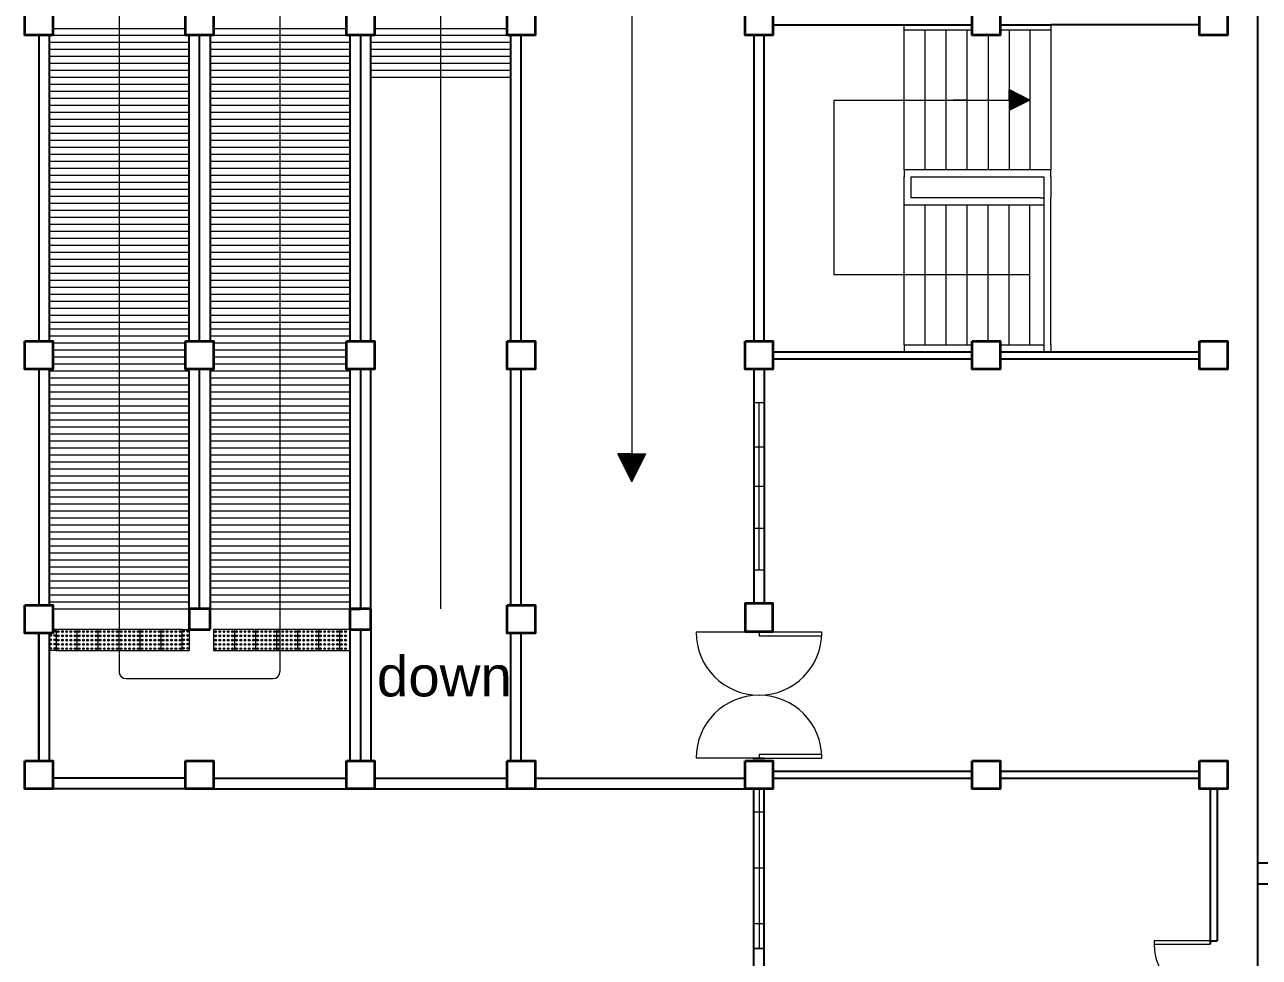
# Model space of a CAD drawing. Header units: inches. Extents: x 57 to 217, y -85 to 29.
# Drawn here: x 158.67 to 176.32, y -9.56 to 3.78 of the extents above; entities that cross this region are included whole.
import ezdxf

# ---------------------------------------------------------------- set-up
doc = ezdxf.new("R2010")
doc.units = ezdxf.units.IN
doc.header["$MEASUREMENT"] = 0
doc.layers.add('exhaust', color=7, linetype='Continuous')
doc.styles.add('SWISSLT175', font='swissl.ttf', dxfattribs={"height": 0.175})

msp = doc.modelspace()

# ---------------------------------------------------------------- linework, layer by layer
at = {"color": 8, "lineweight": 9}
for p, q in [((160.02, 8.328), (160.02, -4.872)), ((164.62, -4.572), (164.62, 8.328)), ((162.32, 5.513), (162.32, -5.472)), ((167.35, 4.96), (167.35, -2.358)), ((159.07, 3.728), (160.97, 3.728)), ((161.37, 3.728), (163.27, 3.728)), ((163.67, 3.728), (165.57, 3.728)), ((171.245, 3.703), (171.245, 3.778)), ((173.345, 3.778), (173.345, 3.703)), ((159.02, 3.628), (161.02, 3.628)), ((161.32, 3.628), (163.32, 3.628)), ((163.62, 3.628), (165.62, 3.628)), ((171.245, 1.703), (171.245, 3.703)), ((172.22, 3.703), (171.245, 3.703)), ((171.545, 1.703), (171.545, 3.703)), ((171.845, 1.703), (171.845, 3.703)), ((172.145, 1.703), (172.145, 3.703)), ((172.445, 3.628), (172.445, 1.703)), ((173.345, 3.703), (172.62, 3.703)), ((172.745, 3.703), (172.745, 1.703)), ((173.045, 3.703), (173.045, 1.703)), ((173.345, 3.703), (173.345, 1.703)), ((159.02, 3.528), (161.02, 3.528)), ((159.02, 3.428), (161.02, 3.428)), ((161.32, 3.528), (163.32, 3.528)), ((161.32, 3.428), (163.32, 3.428)), ((163.62, 3.528), (165.62, 3.528)), ((163.62, 3.428), (165.62, 3.428)), ((159.02, 3.328), (161.02, 3.328)), ((159.02, 3.228), (161.02, 3.228)), ((161.32, 3.328), (163.32, 3.328)), ((161.32, 3.228), (163.32, 3.228)), ((163.62, 3.328), (165.62, 3.328)), ((163.62, 3.228), (165.62, 3.228)), ((159.02, 3.128), (161.02, 3.128)), ((159.02, 3.028), (161.02, 3.028)), ((161.32, 3.128), (163.32, 3.128)), ((161.32, 3.028), (163.32, 3.028)), ((163.62, 3.128), (165.62, 3.128)), ((163.62, 3.028), (165.62, 3.028)), ((159.02, 2.928), (161.02, 2.928)), ((159.02, 2.828), (161.02, 2.828)), ((161.32, 2.928), (163.32, 2.928)), ((161.32, 2.828), (163.32, 2.828)), ((172.745, 2.703), (172.745, 2.853)), ((173.045, 2.703), (172.745, 2.853)), ((172.755, 2.703), (172.755, 2.848)), ((172.765, 2.703), (172.765, 2.843)), ((172.775, 2.703), (172.775, 2.838)), ((172.785, 2.703), (172.785, 2.833)), ((172.795, 2.703), (172.795, 2.828)), ((159.02, 2.728), (161.02, 2.728)), ((161.32, 2.728), (163.32, 2.728)), ((170.245, 0.203), (170.245, 2.703)), ((170.245, 2.703), (172.745, 2.703)), ((172.145, 2.703), (171.945, 2.703)), ((172.145, 2.703), (172.345, 2.703)), ((172.745, 2.703), (173.045, 2.703)), ((172.745, 2.703), (172.745, 2.553)), ((173.045, 2.703), (172.745, 2.553)), ((172.755, 2.703), (172.755, 2.558)), ((172.765, 2.703), (172.765, 2.563)), ((172.775, 2.703), (172.775, 2.568)), ((172.785, 2.703), (172.785, 2.573)), ((172.795, 2.703), (172.795, 2.578)), ((172.805, 2.703), (172.805, 2.823)), ((172.805, 2.703), (172.805, 2.583)), ((172.815, 2.703), (172.815, 2.818)), ((172.815, 2.703), (172.815, 2.588)), ((172.825, 2.703), (172.825, 2.813)), ((172.825, 2.703), (172.825, 2.593)), ((172.835, 2.703), (172.835, 2.808)), ((172.835, 2.703), (172.835, 2.598)), ((172.845, 2.703), (172.845, 2.803)), ((172.845, 2.703), (172.845, 2.603)), ((172.855, 2.703), (172.855, 2.798)), ((172.855, 2.703), (172.855, 2.608)), ((172.865, 2.703), (172.865, 2.793)), ((172.865, 2.703), (172.865, 2.613)), ((172.875, 2.703), (172.875, 2.788)), ((172.875, 2.703), (172.875, 2.618)), ((172.885, 2.703), (172.885, 2.783)), ((172.885, 2.703), (172.885, 2.623)), ((172.895, 2.703), (172.895, 2.778)), ((172.895, 2.703), (172.895, 2.628)), ((172.905, 2.703), (172.905, 2.773)), ((172.905, 2.703), (172.905, 2.633)), ((172.915, 2.703), (172.915, 2.768)), ((172.915, 2.703), (172.915, 2.638)), ((172.925, 2.703), (172.925, 2.763)), ((172.925, 2.703), (172.925, 2.643)), ((172.935, 2.703), (172.935, 2.758)), ((172.935, 2.703), (172.935, 2.648)), ((172.945, 2.703), (172.945, 2.753)), ((172.945, 2.703), (172.945, 2.653)), ((172.955, 2.703), (172.955, 2.748)), ((172.955, 2.703), (172.955, 2.658)), ((172.965, 2.703), (172.965, 2.743)), ((172.965, 2.703), (172.965, 2.663)), ((172.975, 2.703), (172.975, 2.738)), ((172.975, 2.703), (172.975, 2.668)), ((172.985, 2.703), (172.985, 2.733)), ((172.985, 2.703), (172.985, 2.673)), ((172.995, 2.703), (172.995, 2.728)), ((172.995, 2.703), (172.995, 2.678)), ((173.005, 2.703), (173.005, 2.723)), ((173.005, 2.703), (173.005, 2.683)), ((173.015, 2.703), (173.015, 2.718)), ((173.015, 2.703), (173.015, 2.688)), ((173.025, 2.703), (173.025, 2.713)), ((173.025, 2.703), (173.025, 2.693)), ((173.035, 2.703), (173.035, 2.708)), ((173.035, 2.703), (173.035, 2.698)), ((159.02, 2.628), (161.02, 2.628)), ((159.02, 2.528), (161.02, 2.528)), ((161.32, 2.628), (163.32, 2.628)), ((161.32, 2.528), (163.32, 2.528)), ((159.02, 2.428), (161.02, 2.428)), ((159.02, 2.328), (161.02, 2.328)), ((161.32, 2.428), (163.32, 2.428)), ((161.32, 2.328), (163.32, 2.328)), ((159.02, 2.228), (161.02, 2.228)), ((159.02, 2.128), (161.02, 2.128)), ((161.32, 2.228), (163.32, 2.228)), ((161.32, 2.128), (163.32, 2.128)), ((159.02, 2.028), (161.02, 2.028)), ((161.32, 2.028), (163.32, 2.028)), ((159.02, 1.928), (161.02, 1.928)), ((159.02, 1.828), (161.02, 1.828)), ((161.32, 1.928), (163.32, 1.928)), ((161.32, 1.828), (163.32, 1.828)), ((159.02, 1.728), (161.02, 1.728)), ((159.02, 1.628), (161.02, 1.628)), ((161.32, 1.728), (163.32, 1.728)), ((161.32, 1.628), (163.32, 1.628)), ((173.345, 1.703), (171.245, 1.703)), ((171.245, 1.703), (171.245, 1.603)), ((171.245, 1.303), (171.245, 1.603)), ((171.345, 1.303), (171.345, 1.603)), ((171.345, 1.603), (173.195, 1.603)), ((173.195, 1.603), (173.245, 1.603)), ((173.245, 1.603), (173.245, 1.303)), ((173.345, 1.603), (173.345, 1.703)), ((173.345, 1.603), (173.345, 1.303)), ((159.02, 1.528), (161.02, 1.528)), ((159.02, 1.428), (161.02, 1.428)), ((161.02, 1.578), (161.02, 1.278)), ((161.32, 1.278), (161.32, 1.578)), ((161.32, 1.528), (163.32, 1.528)), ((161.32, 1.428), (163.32, 1.428)), ((163.32, 1.578), (163.32, 1.278)), ((163.62, 1.278), (163.62, 1.578)), ((165.62, 1.578), (165.62, 1.278)), ((159.02, 1.328), (161.02, 1.328)), ((161.32, 1.328), (163.32, 1.328)), ((171.245, -0.797), (171.245, 1.303)), ((173.195, 1.303), (171.345, 1.303)), ((173.195, 1.303), (173.245, 1.303)), ((173.245, 1.303), (173.245, -0.897)), ((173.345, 1.203), (173.345, 1.303)), ((159.02, 1.228), (161.02, 1.228)), ((159.02, 1.128), (161.02, 1.128)), ((161.32, 1.228), (163.32, 1.228)), ((161.32, 1.128), (163.32, 1.128)), ((171.245, 1.203), (173.245, 1.203)), ((171.545, -0.797), (171.545, 1.203)), ((171.845, -0.797), (171.845, 1.203)), ((172.145, -0.797), (172.145, 1.203)), ((172.445, -0.747), (172.445, 1.203)), ((172.745, -0.797), (172.745, 1.203)), ((173.045, -0.797), (173.045, 1.203)), ((173.345, -0.797), (173.345, 1.203)), ((159.02, 1.028), (161.02, 1.028)), ((159.02, 0.928), (161.02, 0.928)), ((161.32, 1.028), (163.32, 1.028)), ((161.32, 0.928), (163.32, 0.928)), ((159.02, 0.828), (161.02, 0.828)), ((159.02, 0.728), (161.02, 0.728)), ((161.32, 0.828), (163.32, 0.828)), ((161.32, 0.728), (163.32, 0.728)), ((159.02, 0.628), (161.02, 0.628)), ((161.32, 0.628), (163.32, 0.628)), ((159.02, 0.528), (161.02, 0.528)), ((159.02, 0.428), (161.02, 0.428)), ((161.32, 0.528), (163.32, 0.528)), ((161.32, 0.428), (163.32, 0.428)), ((159.02, 0.328), (161.02, 0.328)), ((159.02, 0.228), (161.02, 0.228)), ((161.32, 0.328), (163.32, 0.328)), ((161.32, 0.228), (163.32, 0.228)), ((171.245, 0.203), (170.245, 0.203)), ((173.045, 0.203), (171.245, 0.203)), ((159.02, 0.128), (161.02, 0.128)), ((159.02, 0.028), (161.02, 0.028)), ((161.32, 0.128), (163.32, 0.128)), ((161.32, 0.028), (163.32, 0.028)), ((159.02, -0.072), (161.02, -0.072)), ((159.02, -0.172), (161.02, -0.172)), ((161.32, -0.072), (163.32, -0.072)), ((161.32, -0.172), (163.32, -0.172)), ((159.02, -0.272), (161.02, -0.272)), ((161.32, -0.272), (163.32, -0.272)), ((159.02, -0.372), (161.02, -0.372)), ((159.02, -0.472), (161.02, -0.472)), ((161.32, -0.372), (163.32, -0.372)), ((161.32, -0.472), (163.32, -0.472)), ((159.02, -0.572), (161.02, -0.572)), ((159.02, -0.672), (161.02, -0.672)), ((161.32, -0.572), (163.32, -0.572)), ((161.32, -0.672), (163.32, -0.672)), ((159.07, -0.772), (160.97, -0.772)), ((159.07, -0.872), (160.97, -0.872)), ((161.37, -0.772), (163.27, -0.772)), ((161.37, -0.872), (163.27, -0.872)), ((171.245, -0.797), (171.245, -0.897)), ((171.245, -0.797), (172.22, -0.797)), ((172.62, -0.797), (173.245, -0.797)), ((173.345, -0.797), (173.345, -0.897)), ((159.07, -0.972), (160.97, -0.972)), ((161.37, -0.972), (163.27, -0.972)), ((159.02, -1.172), (161.02, -1.172)), ((159.07, -1.072), (160.97, -1.072)), ((161.32, -1.172), (163.32, -1.172)), ((161.37, -1.072), (163.27, -1.072)), ((159.02, -1.272), (161.02, -1.272)), ((159.02, -1.372), (161.02, -1.372)), ((161.32, -1.272), (163.32, -1.272)), ((161.32, -1.372), (163.32, -1.372)), ((159.02, -1.472), (161.02, -1.472)), ((159.02, -1.572), (161.02, -1.572)), ((161.32, -1.472), (163.32, -1.472)), ((161.32, -1.572), (163.32, -1.572)), ((159.02, -1.672), (161.02, -1.672)), ((161.32, -1.672), (163.32, -1.672)), ((169.095, -1.622), (169.245, -1.622)), ((169.095, -2.822), (169.095, -1.622)), ((169.17, -4.022), (169.17, -1.622)), ((169.245, -1.622), (169.245, -4.022)), ((159.02, -1.772), (161.02, -1.772)), ((159.02, -1.872), (161.02, -1.872)), ((161.32, -1.772), (163.32, -1.772)), ((161.32, -1.872), (163.32, -1.872)), ((159.02, -1.972), (161.02, -1.972)), ((159.02, -2.072), (161.02, -2.072)), ((161.32, -1.972), (163.32, -1.972)), ((161.32, -2.072), (163.32, -2.072)), ((159.02, -2.172), (161.02, -2.172)), ((159.02, -2.272), (161.02, -2.272)), ((161.32, -2.172), (163.32, -2.172)), ((161.32, -2.272), (163.32, -2.272)), ((169.095, -2.259), (169.245, -2.259)), ((159.02, -2.372), (161.02, -2.372)), ((161.32, -2.372), (163.32, -2.372)), ((167.35, -2.358), (167.15, -2.358)), ((167.35, -2.758), (167.15, -2.358)), ((167.35, -2.368), (167.155, -2.368)), ((167.35, -2.378), (167.16, -2.378)), ((167.35, -2.388), (167.165, -2.388)), ((167.35, -2.398), (167.17, -2.398)), ((167.35, -2.408), (167.175, -2.408)), ((167.35, -2.418), (167.18, -2.418)), ((167.35, -2.428), (167.185, -2.428)), ((167.35, -2.438), (167.19, -2.438)), ((167.35, -2.448), (167.195, -2.448)), ((167.35, -2.448), (167.195, -2.448)), ((167.35, -2.458), (167.2, -2.458)), ((167.35, -2.468), (167.205, -2.468)), ((167.35, -2.358), (167.55, -2.358)), ((167.35, -2.758), (167.55, -2.358)), ((167.35, -2.368), (167.545, -2.368)), ((167.35, -2.378), (167.54, -2.378)), ((167.535, -2.388), (167.35, -2.388)), ((167.53, -2.398), (167.35, -2.398)), ((167.525, -2.408), (167.35, -2.408)), ((167.52, -2.418), (167.35, -2.418)), ((167.515, -2.428), (167.35, -2.428)), ((167.51, -2.438), (167.35, -2.438)), ((167.505, -2.448), (167.35, -2.448)), ((167.505, -2.448), (167.35, -2.448)), ((167.5, -2.458), (167.35, -2.458)), ((167.495, -2.468), (167.35, -2.468)), ((159.02, -2.472), (161.02, -2.472)), ((159.02, -2.572), (161.02, -2.572)), ((161.32, -2.472), (163.32, -2.472)), ((161.32, -2.572), (163.32, -2.572)), ((167.35, -2.478), (167.21, -2.478)), ((167.35, -2.488), (167.215, -2.488)), ((167.35, -2.498), (167.22, -2.498)), ((167.35, -2.508), (167.225, -2.508)), ((167.35, -2.518), (167.23, -2.518)), ((167.35, -2.528), (167.235, -2.528)), ((167.35, -2.538), (167.24, -2.538)), ((167.35, -2.548), (167.245, -2.548)), ((167.35, -2.558), (167.25, -2.558)), ((167.35, -2.568), (167.255, -2.568)), ((167.35, -2.578), (167.26, -2.578)), ((167.35, -2.588), (167.265, -2.588)), ((167.35, -2.598), (167.27, -2.598)), ((167.35, -2.608), (167.275, -2.608)), ((167.35, -2.618), (167.28, -2.618)), ((167.35, -2.628), (167.285, -2.628)), ((167.35, -2.638), (167.29, -2.638)), ((167.35, -2.648), (167.295, -2.648)), ((167.49, -2.478), (167.35, -2.478)), ((167.485, -2.488), (167.35, -2.488)), ((167.48, -2.498), (167.35, -2.498)), ((167.475, -2.508), (167.35, -2.508)), ((167.47, -2.518), (167.35, -2.518)), ((167.465, -2.528), (167.35, -2.528)), ((167.46, -2.538), (167.35, -2.538)), ((167.455, -2.548), (167.35, -2.548)), ((167.45, -2.558), (167.35, -2.558)), ((167.445, -2.568), (167.35, -2.568)), ((167.44, -2.578), (167.35, -2.578)), ((167.435, -2.588), (167.35, -2.588)), ((167.43, -2.598), (167.35, -2.598)), ((167.425, -2.608), (167.35, -2.608)), ((167.42, -2.618), (167.35, -2.618)), ((167.415, -2.628), (167.35, -2.628)), ((167.41, -2.638), (167.35, -2.638)), ((167.405, -2.648), (167.35, -2.648)), ((159.02, -2.672), (161.02, -2.672)), ((159.02, -2.772), (161.02, -2.772)), ((161.32, -2.672), (163.32, -2.672)), ((161.32, -2.772), (163.32, -2.772)), ((167.35, -2.658), (167.3, -2.658)), ((167.35, -2.668), (167.305, -2.668)), ((167.35, -2.678), (167.31, -2.678)), ((167.35, -2.688), (167.315, -2.688)), ((167.35, -2.698), (167.32, -2.698)), ((167.35, -2.708), (167.325, -2.708)), ((167.35, -2.718), (167.33, -2.718)), ((167.35, -2.728), (167.335, -2.728)), ((167.35, -2.738), (167.34, -2.738)), ((167.35, -2.748), (167.345, -2.748)), ((167.4, -2.658), (167.35, -2.658)), ((167.395, -2.668), (167.35, -2.668)), ((167.39, -2.678), (167.35, -2.678)), ((167.385, -2.688), (167.35, -2.688)), ((167.38, -2.698), (167.35, -2.698)), ((167.375, -2.708), (167.35, -2.708)), ((167.37, -2.718), (167.35, -2.718)), ((167.365, -2.728), (167.35, -2.728)), ((167.36, -2.738), (167.35, -2.738)), ((167.355, -2.748), (167.35, -2.748)), ((169.095, -2.822), (169.095, -4.022)), ((169.095, -2.822), (169.245, -2.822)), ((159.02, -2.872), (161.02, -2.872)), ((159.02, -2.972), (161.02, -2.972)), ((161.32, -2.872), (163.32, -2.872)), ((161.32, -2.972), (163.32, -2.972)), ((159.02, -3.072), (161.02, -3.072)), ((159.02, -3.172), (161.02, -3.172)), ((161.32, -3.072), (163.32, -3.072)), ((161.32, -3.172), (163.32, -3.172)), ((159.02, -3.272), (161.02, -3.272)), ((161.32, -3.272), (163.32, -3.272)), ((159.02, -3.372), (161.02, -3.372)), ((159.02, -3.472), (161.02, -3.472)), ((161.32, -3.372), (163.32, -3.372)), ((161.32, -3.472), (163.32, -3.472)), ((169.095, -3.422), (169.245, -3.422)), ((159.02, -3.572), (161.02, -3.572)), ((159.02, -3.672), (161.02, -3.672)), ((161.32, -3.572), (163.32, -3.572)), ((161.32, -3.672), (163.32, -3.672)), ((159.02, -3.772), (161.02, -3.772)), ((159.02, -3.872), (161.02, -3.872)), ((161.32, -3.772), (163.32, -3.772)), ((161.32, -3.872), (163.32, -3.872)), ((159.02, -3.972), (161.02, -3.972)), ((161.32, -3.972), (163.32, -3.972)), ((169.245, -4.022), (169.095, -4.022)), ((159.02, -4.072), (161.02, -4.072)), ((159.02, -4.172), (161.02, -4.172)), ((161.32, -4.072), (163.32, -4.072)), ((161.32, -4.172), (163.32, -4.172)), ((159.02, -4.272), (161.02, -4.272)), ((159.02, -4.372), (161.02, -4.372)), ((161.32, -4.272), (163.32, -4.272)), ((161.32, -4.372), (163.32, -4.372)), ((159.02, -4.472), (161.02, -4.472)), ((159.07, -4.572), (161.02, -4.572)), ((161.32, -4.472), (163.32, -4.472)), ((161.32, -4.572), (163.32, -4.572)), ((159.12, -4.872), (159.07, -4.872)), ((159.42, -4.872), (159.12, -4.872)), ((159.12, -4.872), (159.12, -5.172)), ((159.42, -5.172), (159.42, -4.872)), ((159.72, -4.872), (159.42, -4.872)), ((159.72, -5.172), (159.72, -4.872)), ((160.02, -4.872), (159.72, -4.872)), ((160.02, -5.172), (160.02, -4.872)), ((160.32, -4.872), (160.02, -4.872)), ((160.32, -5.172), (160.32, -4.872)), ((160.62, -4.872), (160.32, -4.872)), ((160.62, -5.172), (160.62, -4.872)), ((160.92, -4.872), (160.62, -4.872)), ((160.92, -5.172), (160.92, -4.872)), ((160.92, -4.872), (161.02, -4.872)), ((161.02, -4.872), (161.02, -5.172)), ((161.67, -4.872), (161.37, -4.872)), ((161.37, -4.872), (161.37, -5.172)), ((161.97, -4.872), (161.67, -4.872)), ((161.67, -4.872), (161.67, -5.172)), ((162.27, -4.872), (161.97, -4.872)), ((161.97, -4.872), (161.97, -5.172)), ((162.57, -4.872), (162.27, -4.872)), ((162.27, -4.872), (162.27, -5.172)), ((162.87, -4.872), (162.57, -4.872)), ((162.57, -4.872), (162.57, -5.172)), ((163.17, -4.872), (162.87, -4.872)), ((162.87, -4.872), (162.87, -5.172)), ((163.47, -4.872), (163.17, -4.872)), ((163.17, -4.872), (163.17, -5.172)), ((159.12, -5.172), (159.02, -5.172)), ((159.12, -5.172), (159.42, -5.172)), ((159.42, -5.172), (159.72, -5.172)), ((159.72, -5.172), (160.02, -5.172)), ((160.02, -5.172), (160.32, -5.172)), ((160.02, -5.172), (160.02, -5.472)), ((160.32, -5.172), (160.62, -5.172)), ((160.62, -5.172), (160.92, -5.172)), ((160.92, -5.172), (161.02, -5.172)), ((161.37, -5.172), (161.67, -5.172)), ((161.67, -5.172), (161.97, -5.172)), ((161.97, -5.172), (162.27, -5.172)), ((162.27, -5.172), (162.57, -5.172)), ((162.57, -5.172), (162.87, -5.172)), ((162.87, -5.172), (163.17, -5.172)), ((163.17, -5.172), (163.32, -5.172)), ((160.12, -5.572), (162.22, -5.572)), ((169.095, -9.434), (169.095, -7.147)), ((169.17, -7.147), (169.17, -9.434)), ((169.095, -8.278), (169.095, -7.478)), ((169.095, -7.478), (169.245, -7.478)), ((169.245, -7.478), (169.245, -9.078)), ((169.095, -8.278), (169.245, -8.278)), ((169.245, -9.078), (169.095, -9.078)), ((169.095, -9.434), (169.245, -9.434))]:
    msp.add_line(p, q, dxfattribs=at)
at = {"color": 8, "lineweight": 25}
for p, q in [((169.37, 3.778), (172.22, 3.778)), ((172.62, 3.778), (173.345, 3.778)), ((175.47, 3.778), (173.345, 3.778)), ((158.87, 3.628), (158.87, -0.747)), ((159.02, 3.628), (159.02, -0.747)), ((161.02, -0.747), (161.02, 3.628)), ((161.17, -0.747), (161.17, 3.628)), ((161.32, 3.628), (161.32, -0.747)), ((163.32, 3.628), (163.32, -0.747)), ((163.47, 3.628), (163.47, -0.747)), ((163.62, -0.747), (163.62, 3.628)), ((165.62, -0.747), (165.62, 3.628)), ((165.77, -0.747), (165.77, 3.628)), ((169.095, 3.628), (169.095, -0.747)), ((169.245, 1.703), (169.245, 3.628)), ((169.245, 1.603), (169.245, 1.703)), ((169.245, 1.303), (169.245, 1.603)), ((169.245, 1.203), (169.245, 1.303)), ((169.245, -0.747), (169.245, 1.203)), ((169.37, -0.897), (172.22, -0.897)), ((169.37, -0.997), (172.22, -0.997)), ((172.62, -0.897), (175.47, -0.897)), ((172.62, -0.997), (175.47, -0.997)), ((158.87, -1.147), (158.87, -4.522)), ((159.02, -1.147), (159.02, -4.522)), ((161.02, -4.572), (161.02, -1.147)), ((161.17, -4.572), (161.17, -1.147)), ((161.32, -1.147), (161.32, -4.572)), ((163.32, -1.147), (163.32, -4.572)), ((163.47, -1.147), (163.47, -4.572)), ((163.62, -4.572), (163.62, -1.147)), ((165.62, -4.522), (165.62, -1.147)), ((165.77, -4.522), (165.77, -1.147)), ((169.095, -1.147), (169.095, -4.497)), ((169.245, -1.147), (169.245, -4.497)), ((163.32, -4.572), (163.32, -6.747)), ((163.62, -4.572), (163.62, -6.747)), ((158.87, -6.747), (158.87, -4.922)), ((158.87, -4.922), (158.87, -6.747)), ((159.02, -4.922), (159.02, -6.747)), ((163.47, -4.872), (163.47, -6.747)), ((165.62, -6.747), (165.62, -4.922)), ((165.77, -6.747), (165.77, -4.922)), ((169.095, -4.897), (169.095, -4.909)), ((169.245, -4.909), (169.095, -4.909)), ((169.245, -4.897), (169.245, -4.909)), ((169.095, -6.709), (169.245, -6.709)), ((169.095, -6.722), (169.095, -6.709)), ((169.245, -6.722), (169.245, -6.709)), ((160.97, -6.997), (159.07, -6.997)), ((161.37, -6.997), (163.27, -6.997)), ((163.67, -6.997), (165.57, -6.997)), ((165.97, -6.997), (168.97, -6.997)), ((169.37, -6.897), (172.22, -6.897)), ((169.37, -6.997), (172.22, -6.997)), ((172.62, -6.897), (175.47, -6.897)), ((172.62, -6.997), (175.47, -6.997)), ((160.97, -7.147), (159.07, -7.147)), ((161.37, -7.147), (165.57, -7.147)), ((165.97, -7.147), (168.97, -7.147)), ((169.095, -12.747), (169.095, -7.147)), ((169.245, -12.747), (169.245, -7.147)), ((175.62, -7.147), (175.62, -9.372)), ((175.72, -7.147), (175.72, -9.322)), ((175.62, -9.322), (175.72, -9.322))]:
    msp.add_line(p, q, dxfattribs=at)
at = {"color": 8, "lineweight": 35}
for p, q in [((161.02, -4.572), (161.02, -4.872)), ((161.32, -4.572), (161.02, -4.572)), ((161.02, -4.572), (161.02, -4.872)), ((161.32, -4.872), (161.32, -4.572)), ((161.32, -4.872), (161.32, -4.572)), ((163.32, -4.572), (163.47, -4.572)), ((163.32, -4.572), (163.32, -4.872)), ((163.62, -4.572), (163.32, -4.572)), ((163.32, -4.572), (163.32, -4.872)), ((163.62, -4.872), (163.62, -4.572)), ((163.62, -4.872), (163.62, -4.572)), ((161.02, -4.872), (161.32, -4.872)), ((163.32, -4.872), (163.62, -4.872)), ((163.32, -4.872), (163.62, -4.872))]:
    msp.add_line(p, q, dxfattribs=at)
at = {"color": 8, "lineweight": 13}
for p, q in [((169.17, -4.909), (168.27, -4.909)), ((170.07, -4.909), (169.17, -4.909)), ((169.17, -4.909), (169.17, -4.959)), ((170.07, -4.959), (170.07, -4.909)), ((169.17, -4.959), (170.07, -4.959)), ((170.07, -6.659), (169.17, -6.659)), ((169.17, -6.659), (169.17, -6.709)), ((170.07, -6.709), (170.07, -6.659)), ((169.17, -6.709), (168.27, -6.709)), ((169.17, -6.709), (170.07, -6.709))]:
    msp.add_line(p, q, dxfattribs=at)
at = {"color": 8, "lineweight": 35}
for points in [[(158.67, 4.028), (159.07, 4.028), (159.07, 3.628), (158.67, 3.628)], [(160.97, 4.028), (161.37, 4.028), (161.37, 3.628), (160.97, 3.628)], [(163.27, 4.028), (163.67, 4.028), (163.67, 3.628), (163.27, 3.628)], [(165.57, 4.028), (165.97, 4.028), (165.97, 3.628), (165.57, 3.628)], [(168.97, 4.028), (169.37, 4.028), (169.37, 3.628), (168.97, 3.628)], [(172.22, 4.028), (172.62, 4.028), (172.62, 3.628), (172.22, 3.628)], [(175.47, 4.028), (175.87, 4.028), (175.87, 3.628), (175.47, 3.628)], [(158.67, -0.747), (159.07, -0.747), (159.07, -1.147), (158.67, -1.147)], [(160.97, -0.747), (161.37, -0.747), (161.37, -1.147), (160.97, -1.147)], [(163.27, -0.747), (163.67, -0.747), (163.67, -1.147), (163.27, -1.147)], [(165.57, -0.747), (165.97, -0.747), (165.97, -1.147), (165.57, -1.147)], [(168.97, -0.747), (169.37, -0.747), (169.37, -1.147), (168.97, -1.147)], [(172.22, -0.747), (172.62, -0.747), (172.62, -1.147), (172.22, -1.147)], [(175.47, -0.747), (175.87, -0.747), (175.87, -1.147), (175.47, -1.147)], [(158.67, -4.522), (159.07, -4.522), (159.07, -4.922), (158.67, -4.922)], [(165.57, -4.522), (165.97, -4.522), (165.97, -4.922), (165.57, -4.922)], [(168.97, -4.897), (169.37, -4.897), (169.37, -4.497), (168.97, -4.497)], [(158.67, -6.747), (159.07, -6.747), (159.07, -7.147), (158.67, -7.147)], [(160.97, -6.747), (161.37, -6.747), (161.37, -7.147), (160.97, -7.147)], [(163.27, -6.747), (163.67, -6.747), (163.67, -7.147), (163.27, -7.147)], [(165.57, -6.747), (165.97, -6.747), (165.97, -7.147), (165.57, -7.147)], [(168.97, -6.747), (169.37, -6.747), (169.37, -7.147), (168.97, -7.147)], [(172.22, -6.747), (172.62, -6.747), (172.62, -7.147), (172.22, -7.147)], [(175.47, -6.747), (175.87, -6.747), (175.87, -7.147), (175.47, -7.147)]]:
    msp.add_lwpolyline(points, close=True, dxfattribs=at)
at = {"color": 8, "lineweight": 9}
for points in [[(169.095, -4.022), (169.095, -1.622), (169.245, -1.622), (169.245, -4.022)], [(169.095, -1.622), (169.245, -1.622), (169.245, -4.022), (169.095, -4.022)], [(169.095, -7.147), (169.245, -7.147), (169.245, -9.434), (169.095, -9.434)]]:
    msp.add_lwpolyline(points, close=True, dxfattribs=at)
at = {"color": 8, "lineweight": 13, "ltscale": 0.03}
msp.add_lwpolyline([(175.62, -9.372), (175.62, -9.322), (174.82, -9.322), (174.82, -9.372)], close=True, dxfattribs=at)
at = {"color": 8, "lineweight": 9}
for centre, radius in [((159.039, -4.956), 0.013), ((159.1, -4.895), 0.013), ((159.1, -4.956), 0.013), ((159.1, -4.895), 0.009), ((159.148, -4.9), 0.013), ((159.148, -4.9), 0.009), ((159.209, -4.9), 0.013), ((159.209, -4.9), 0.009), ((159.27, -4.9), 0.013), ((159.27, -4.9), 0.009), ((159.331, -4.9), 0.013), ((159.331, -4.9), 0.009), ((159.392, -4.9), 0.013), ((159.392, -4.9), 0.009), ((159.448, -4.9), 0.013), ((159.448, -4.9), 0.009), ((159.509, -4.9), 0.013), ((159.509, -4.9), 0.009), ((159.57, -4.9), 0.013), ((159.57, -4.9), 0.009), ((159.631, -4.9), 0.013), ((159.631, -4.9), 0.009), ((159.692, -4.9), 0.013), ((159.692, -4.9), 0.009), ((159.748, -4.9), 0.013), ((159.748, -4.9), 0.009), ((159.809, -4.9), 0.013), ((159.809, -4.9), 0.009), ((159.87, -4.9), 0.013), ((159.87, -4.9), 0.009), ((159.931, -4.9), 0.013), ((159.931, -4.9), 0.009), ((159.992, -4.9), 0.013), ((159.992, -4.9), 0.009), ((160.048, -4.9), 0.013), ((160.048, -4.9), 0.009), ((160.109, -4.9), 0.013), ((160.109, -4.9), 0.009), ((160.17, -4.9), 0.013), ((160.17, -4.9), 0.009), ((160.231, -4.9), 0.013), ((160.231, -4.9), 0.009), ((160.292, -4.9), 0.013), ((160.292, -4.9), 0.009), ((160.348, -4.9), 0.013), ((160.348, -4.9), 0.009), ((160.409, -4.9), 0.013), ((160.409, -4.9), 0.009), ((160.47, -4.9), 0.013), ((160.47, -4.9), 0.009), ((160.531, -4.9), 0.013), ((160.531, -4.9), 0.009), ((160.592, -4.9), 0.013), ((160.592, -4.9), 0.009), ((160.648, -4.9), 0.013), ((160.648, -4.9), 0.009), ((160.709, -4.9), 0.013), ((160.709, -4.9), 0.009), ((160.77, -4.9), 0.013), ((160.77, -4.9), 0.009), ((160.831, -4.9), 0.013), ((160.831, -4.9), 0.009), ((160.892, -4.9), 0.013), ((160.892, -4.9), 0.009), ((160.939, -4.895), 0.013), ((160.939, -4.956), 0.013), ((160.939, -4.895), 0.009), ((161, -4.895), 0.013), ((161, -4.956), 0.013), ((161, -4.895), 0.009), ((161.398, -4.9), 0.013), ((161.398, -4.9), 0.009), ((161.459, -4.9), 0.013), ((161.459, -4.9), 0.009), ((161.52, -4.9), 0.013), ((161.52, -4.9), 0.009), ((161.581, -4.9), 0.013), ((161.581, -4.9), 0.009), ((161.642, -4.9), 0.013), ((161.642, -4.9), 0.009), ((161.698, -4.9), 0.013), ((161.698, -4.9), 0.009), ((161.759, -4.9), 0.013), ((161.759, -4.9), 0.009), ((161.82, -4.9), 0.013), ((161.82, -4.9), 0.009), ((161.881, -4.9), 0.013), ((161.881, -4.9), 0.009), ((161.942, -4.9), 0.013), ((161.942, -4.9), 0.009), ((161.998, -4.9), 0.013), ((161.998, -4.9), 0.009), ((162.059, -4.9), 0.013), ((162.059, -4.9), 0.009), ((162.12, -4.9), 0.013), ((162.12, -4.9), 0.009), ((162.181, -4.9), 0.013), ((162.181, -4.9), 0.009), ((162.242, -4.9), 0.013), ((162.242, -4.9), 0.009), ((162.298, -4.9), 0.013), ((162.298, -4.9), 0.009), ((162.359, -4.9), 0.013), ((162.359, -4.9), 0.009), ((162.42, -4.9), 0.013), ((162.42, -4.9), 0.009), ((162.481, -4.9), 0.013), ((162.481, -4.9), 0.009), ((162.542, -4.9), 0.013), ((162.542, -4.9), 0.009), ((162.598, -4.9), 0.013), ((162.598, -4.9), 0.009), ((162.659, -4.9), 0.013), ((162.659, -4.9), 0.009), ((162.72, -4.9), 0.013), ((162.72, -4.9), 0.009), ((162.781, -4.9), 0.013), ((162.781, -4.9), 0.009), ((162.842, -4.9), 0.013), ((162.842, -4.9), 0.009), ((162.898, -4.9), 0.013), ((162.898, -4.9), 0.009), ((162.959, -4.9), 0.013), ((162.959, -4.9), 0.009), ((163.02, -4.9), 0.013), ((163.02, -4.9), 0.009), ((163.081, -4.9), 0.013), ((163.081, -4.9), 0.009), ((163.142, -4.9), 0.013), ((163.142, -4.9), 0.009), ((163.198, -4.9), 0.013), ((163.198, -4.9), 0.009), ((163.259, -4.9), 0.013), ((163.259, -4.9), 0.009), ((159.039, -5.017), 0.013), ((159.039, -5.078), 0.013), ((159.039, -4.956), 0.009), ((159.039, -5.017), 0.009), ((159.039, -5.078), 0.009), ((159.1, -5.017), 0.013), ((159.1, -5.078), 0.013), ((159.1, -4.956), 0.009), ((159.1, -5.017), 0.009), ((159.1, -5.078), 0.009), ((159.148, -4.961), 0.013), ((159.148, -5.022), 0.013), ((159.148, -5.083), 0.013), ((159.148, -4.961), 0.009), ((159.148, -5.022), 0.009), ((159.148, -5.083), 0.009), ((159.209, -4.961), 0.013), ((159.209, -5.022), 0.013), ((159.209, -5.083), 0.013), ((159.209, -4.961), 0.009), ((159.209, -5.022), 0.009), ((159.209, -5.083), 0.009), ((159.27, -4.961), 0.013), ((159.27, -5.022), 0.013), ((159.27, -5.083), 0.013), ((159.27, -4.961), 0.009), ((159.27, -5.022), 0.009), ((159.27, -5.083), 0.009), ((159.331, -4.961), 0.013), ((159.331, -5.022), 0.013), ((159.331, -5.083), 0.013), ((159.331, -4.961), 0.009), ((159.331, -5.022), 0.009), ((159.331, -5.083), 0.009), ((159.392, -4.961), 0.013), ((159.392, -5.022), 0.013), ((159.392, -5.083), 0.013), ((159.392, -4.961), 0.009), ((159.392, -5.022), 0.009), ((159.392, -5.083), 0.009), ((159.448, -4.961), 0.013), ((159.448, -5.022), 0.013), ((159.448, -5.083), 0.013), ((159.448, -4.961), 0.009), ((159.448, -5.022), 0.009), ((159.448, -5.083), 0.009), ((159.509, -4.961), 0.013), ((159.509, -5.022), 0.013), ((159.509, -5.083), 0.013), ((159.509, -4.961), 0.009), ((159.509, -5.022), 0.009), ((159.509, -5.083), 0.009), ((159.57, -4.961), 0.013), ((159.57, -5.022), 0.013), ((159.57, -5.083), 0.013), ((159.57, -4.961), 0.009), ((159.57, -5.022), 0.009), ((159.57, -5.083), 0.009), ((159.631, -4.961), 0.013), ((159.631, -5.022), 0.013), ((159.631, -5.083), 0.013), ((159.631, -4.961), 0.009), ((159.631, -5.022), 0.009), ((159.631, -5.083), 0.009), ((159.692, -4.961), 0.013), ((159.692, -5.022), 0.013), ((159.692, -5.083), 0.013), ((159.692, -4.961), 0.009), ((159.692, -5.022), 0.009), ((159.692, -5.083), 0.009), ((159.748, -4.961), 0.013), ((159.748, -5.022), 0.013), ((159.748, -5.083), 0.013), ((159.748, -4.961), 0.009), ((159.748, -5.022), 0.009), ((159.748, -5.083), 0.009), ((159.809, -4.961), 0.013), ((159.809, -5.022), 0.013), ((159.809, -5.083), 0.013), ((159.809, -4.961), 0.009), ((159.809, -5.022), 0.009), ((159.809, -5.083), 0.009), ((159.87, -4.961), 0.013), ((159.87, -5.022), 0.013), ((159.87, -5.083), 0.013), ((159.87, -4.961), 0.009), ((159.87, -5.022), 0.009), ((159.87, -5.083), 0.009), ((159.931, -4.961), 0.013), ((159.931, -5.022), 0.013), ((159.931, -5.083), 0.013), ((159.931, -4.961), 0.009), ((159.931, -5.022), 0.009), ((159.931, -5.083), 0.009), ((159.992, -4.961), 0.013), ((159.992, -5.022), 0.013), ((159.992, -5.083), 0.013), ((159.992, -4.961), 0.009), ((159.992, -5.022), 0.009), ((159.992, -5.083), 0.009), ((160.048, -4.961), 0.013), ((160.048, -5.022), 0.013), ((160.048, -5.083), 0.013), ((160.048, -4.961), 0.009), ((160.048, -5.022), 0.009), ((160.048, -5.083), 0.009), ((160.109, -4.961), 0.013), ((160.109, -5.022), 0.013), ((160.109, -5.083), 0.013), ((160.109, -4.961), 0.009), ((160.109, -5.022), 0.009), ((160.109, -5.083), 0.009), ((160.17, -4.961), 0.013), ((160.17, -5.022), 0.013), ((160.17, -5.083), 0.013), ((160.17, -4.961), 0.009), ((160.17, -5.022), 0.009), ((160.17, -5.083), 0.009), ((160.231, -4.961), 0.013), ((160.231, -5.022), 0.013), ((160.231, -5.083), 0.013), ((160.231, -4.961), 0.009), ((160.231, -5.022), 0.009), ((160.231, -5.083), 0.009), ((160.292, -4.961), 0.013), ((160.292, -5.022), 0.013), ((160.292, -5.083), 0.013), ((160.292, -4.961), 0.009), ((160.292, -5.022), 0.009), ((160.292, -5.083), 0.009), ((160.348, -4.961), 0.013), ((160.348, -5.022), 0.013), ((160.348, -5.083), 0.013), ((160.348, -4.961), 0.009), ((160.348, -5.022), 0.009), ((160.348, -5.083), 0.009), ((160.409, -4.961), 0.013), ((160.409, -5.022), 0.013), ((160.409, -5.083), 0.013), ((160.409, -4.961), 0.009), ((160.409, -5.022), 0.009), ((160.409, -5.083), 0.009), ((160.47, -4.961), 0.013), ((160.47, -5.022), 0.013), ((160.47, -5.083), 0.013), ((160.47, -4.961), 0.009), ((160.47, -5.022), 0.009), ((160.47, -5.083), 0.009), ((160.531, -4.961), 0.013), ((160.531, -5.022), 0.013), ((160.531, -5.083), 0.013), ((160.531, -4.961), 0.009), ((160.531, -5.022), 0.009), ((160.531, -5.083), 0.009), ((160.592, -4.961), 0.013), ((160.592, -5.022), 0.013), ((160.592, -5.083), 0.013), ((160.592, -4.961), 0.009), ((160.592, -5.022), 0.009), ((160.592, -5.083), 0.009), ((160.648, -4.961), 0.013), ((160.648, -5.022), 0.013), ((160.648, -5.083), 0.013), ((160.648, -4.961), 0.009), ((160.648, -5.022), 0.009), ((160.648, -5.083), 0.009), ((160.709, -4.961), 0.013), ((160.709, -5.022), 0.013), ((160.709, -5.083), 0.013), ((160.709, -4.961), 0.009), ((160.709, -5.022), 0.009), ((160.709, -5.083), 0.009), ((160.77, -4.961), 0.013), ((160.77, -5.022), 0.013), ((160.77, -5.083), 0.013), ((160.77, -4.961), 0.009), ((160.77, -5.022), 0.009), ((160.77, -5.083), 0.009), ((160.831, -4.961), 0.013), ((160.831, -5.022), 0.013), ((160.831, -5.083), 0.013), ((160.831, -4.961), 0.009), ((160.831, -5.022), 0.009), ((160.831, -5.083), 0.009), ((160.892, -4.961), 0.013), ((160.892, -5.022), 0.013), ((160.892, -5.083), 0.013), ((160.892, -4.961), 0.009), ((160.892, -5.022), 0.009), ((160.892, -5.083), 0.009), ((160.939, -5.017), 0.013), ((160.939, -5.078), 0.013), ((160.939, -4.956), 0.009), ((160.939, -5.017), 0.009), ((160.939, -5.078), 0.009), ((161, -5.017), 0.013), ((161, -5.078), 0.013), ((161, -4.956), 0.009), ((161, -5.017), 0.009), ((161, -5.078), 0.009), ((161.398, -4.961), 0.013), ((161.398, -5.022), 0.013), ((161.398, -5.083), 0.013), ((161.398, -4.961), 0.009), ((161.398, -5.022), 0.009), ((161.398, -5.083), 0.009), ((161.459, -4.961), 0.013), ((161.459, -5.022), 0.013), ((161.459, -5.083), 0.013), ((161.459, -4.961), 0.009), ((161.459, -5.022), 0.009), ((161.459, -5.083), 0.009), ((161.52, -4.961), 0.013), ((161.52, -5.022), 0.013), ((161.52, -5.083), 0.013), ((161.52, -4.961), 0.009), ((161.52, -5.022), 0.009), ((161.52, -5.083), 0.009), ((161.581, -4.961), 0.013), ((161.581, -5.022), 0.013), ((161.581, -5.083), 0.013), ((161.581, -4.961), 0.009), ((161.581, -5.022), 0.009), ((161.581, -5.083), 0.009), ((161.642, -4.961), 0.013), ((161.642, -5.022), 0.013), ((161.642, -5.083), 0.013), ((161.642, -4.961), 0.009), ((161.642, -5.022), 0.009), ((161.642, -5.083), 0.009), ((161.698, -4.961), 0.013), ((161.698, -5.022), 0.013), ((161.698, -5.083), 0.013), ((161.698, -4.961), 0.009), ((161.698, -5.022), 0.009), ((161.698, -5.083), 0.009), ((161.759, -4.961), 0.013), ((161.759, -5.022), 0.013), ((161.759, -5.083), 0.013), ((161.759, -4.961), 0.009), ((161.759, -5.022), 0.009), ((161.759, -5.083), 0.009), ((161.82, -4.961), 0.013), ((161.82, -5.022), 0.013), ((161.82, -5.083), 0.013), ((161.82, -4.961), 0.009), ((161.82, -5.022), 0.009), ((161.82, -5.083), 0.009), ((161.881, -4.961), 0.013), ((161.881, -5.022), 0.013), ((161.881, -5.083), 0.013), ((161.881, -4.961), 0.009), ((161.881, -5.022), 0.009), ((161.881, -5.083), 0.009), ((161.942, -4.961), 0.013), ((161.942, -5.022), 0.013), ((161.942, -5.083), 0.013), ((161.942, -4.961), 0.009), ((161.942, -5.022), 0.009), ((161.942, -5.083), 0.009), ((161.998, -4.961), 0.013), ((161.998, -5.022), 0.013), ((161.998, -5.083), 0.013), ((161.998, -4.961), 0.009), ((161.998, -5.022), 0.009), ((161.998, -5.083), 0.009), ((162.059, -4.961), 0.013), ((162.059, -5.022), 0.013), ((162.059, -5.083), 0.013), ((162.059, -4.961), 0.009), ((162.059, -5.022), 0.009), ((162.059, -5.083), 0.009), ((162.12, -4.961), 0.013), ((162.12, -5.022), 0.013), ((162.12, -5.083), 0.013), ((162.12, -4.961), 0.009), ((162.12, -5.022), 0.009), ((162.12, -5.083), 0.009), ((162.181, -4.961), 0.013), ((162.181, -5.022), 0.013), ((162.181, -5.083), 0.013), ((162.181, -4.961), 0.009), ((162.181, -5.022), 0.009), ((162.181, -5.083), 0.009), ((162.242, -4.961), 0.013), ((162.242, -5.022), 0.013), ((162.242, -5.083), 0.013), ((162.242, -4.961), 0.009), ((162.242, -5.022), 0.009), ((162.242, -5.083), 0.009), ((162.298, -4.961), 0.013), ((162.298, -5.022), 0.013), ((162.298, -5.083), 0.013), ((162.298, -4.961), 0.009), ((162.298, -5.022), 0.009), ((162.298, -5.083), 0.009), ((162.359, -4.961), 0.013), ((162.359, -5.022), 0.013), ((162.359, -5.083), 0.013), ((162.359, -4.961), 0.009), ((162.359, -5.022), 0.009), ((162.359, -5.083), 0.009), ((162.42, -4.961), 0.013), ((162.42, -5.022), 0.013), ((162.42, -5.083), 0.013), ((162.42, -4.961), 0.009), ((162.42, -5.022), 0.009), ((162.42, -5.083), 0.009), ((162.481, -4.961), 0.013), ((162.481, -5.022), 0.013), ((162.481, -5.083), 0.013), ((162.481, -4.961), 0.009), ((162.481, -5.022), 0.009), ((162.481, -5.083), 0.009), ((162.542, -4.961), 0.013), ((162.542, -5.022), 0.013), ((162.542, -5.083), 0.013), ((162.542, -4.961), 0.009), ((162.542, -5.022), 0.009), ((162.542, -5.083), 0.009), ((162.598, -4.961), 0.013), ((162.598, -5.022), 0.013), ((162.598, -5.083), 0.013), ((162.598, -4.961), 0.009), ((162.598, -5.022), 0.009), ((162.598, -5.083), 0.009), ((162.659, -4.961), 0.013), ((162.659, -5.022), 0.013), ((162.659, -5.083), 0.013), ((162.659, -4.961), 0.009), ((162.659, -5.022), 0.009), ((162.659, -5.083), 0.009), ((162.72, -4.961), 0.013), ((162.72, -5.022), 0.013), ((162.72, -5.083), 0.013), ((162.72, -4.961), 0.009), ((162.72, -5.022), 0.009), ((162.72, -5.083), 0.009), ((162.781, -4.961), 0.013), ((162.781, -5.022), 0.013), ((162.781, -5.083), 0.013), ((162.781, -4.961), 0.009), ((162.781, -5.022), 0.009), ((162.781, -5.083), 0.009), ((162.842, -4.961), 0.013), ((162.842, -5.022), 0.013), ((162.842, -5.083), 0.013), ((162.842, -4.961), 0.009), ((162.842, -5.022), 0.009), ((162.842, -5.083), 0.009), ((162.898, -4.961), 0.013), ((162.898, -5.022), 0.013), ((162.898, -5.083), 0.013), ((162.898, -4.961), 0.009), ((162.898, -5.022), 0.009), ((162.898, -5.083), 0.009), ((162.959, -4.961), 0.013), ((162.959, -5.022), 0.013), ((162.959, -5.083), 0.013), ((162.959, -4.961), 0.009), ((162.959, -5.022), 0.009), ((162.959, -5.083), 0.009), ((163.02, -4.961), 0.013), ((163.02, -5.022), 0.013), ((163.02, -5.083), 0.013), ((163.02, -4.961), 0.009), ((163.02, -5.022), 0.009), ((163.02, -5.083), 0.009), ((163.081, -4.961), 0.013), ((163.081, -5.022), 0.013), ((163.081, -5.083), 0.013), ((163.081, -4.961), 0.009), ((163.081, -5.022), 0.009), ((163.081, -5.083), 0.009), ((163.142, -4.961), 0.013), ((163.142, -5.022), 0.013), ((163.142, -5.083), 0.013), ((163.142, -4.961), 0.009), ((163.142, -5.022), 0.009), ((163.142, -5.083), 0.009), ((163.198, -4.961), 0.013), ((163.198, -5.022), 0.013), ((163.198, -5.083), 0.013), ((163.198, -4.961), 0.009), ((163.198, -5.022), 0.009), ((163.198, -5.083), 0.009), ((163.259, -4.961), 0.013), ((163.259, -5.022), 0.013), ((163.259, -5.083), 0.013), ((163.259, -4.961), 0.009), ((163.259, -5.022), 0.009), ((163.259, -5.083), 0.009), ((159.039, -5.139), 0.013), ((159.039, -5.139), 0.009), ((159.1, -5.139), 0.013), ((159.1, -5.139), 0.009), ((159.148, -5.144), 0.013), ((159.148, -5.144), 0.009), ((159.209, -5.144), 0.013), ((159.209, -5.144), 0.009), ((159.27, -5.144), 0.013), ((159.27, -5.144), 0.009), ((159.331, -5.144), 0.013), ((159.331, -5.144), 0.009), ((159.392, -5.144), 0.013), ((159.392, -5.144), 0.009), ((159.448, -5.144), 0.013), ((159.448, -5.144), 0.009), ((159.509, -5.144), 0.013), ((159.509, -5.144), 0.009), ((159.57, -5.144), 0.013), ((159.57, -5.144), 0.009), ((159.631, -5.144), 0.013), ((159.631, -5.144), 0.009), ((159.692, -5.144), 0.013), ((159.692, -5.144), 0.009), ((159.748, -5.144), 0.013), ((159.748, -5.144), 0.009), ((159.809, -5.144), 0.013), ((159.809, -5.144), 0.009), ((159.87, -5.144), 0.013), ((159.87, -5.144), 0.009), ((159.931, -5.144), 0.013), ((159.931, -5.144), 0.009), ((159.992, -5.144), 0.013), ((159.992, -5.144), 0.009), ((160.048, -5.144), 0.013), ((160.048, -5.144), 0.009), ((160.109, -5.144), 0.013), ((160.109, -5.144), 0.009), ((160.17, -5.144), 0.013), ((160.17, -5.144), 0.009), ((160.231, -5.144), 0.013), ((160.231, -5.144), 0.009), ((160.292, -5.144), 0.013), ((160.292, -5.144), 0.009), ((160.348, -5.144), 0.013), ((160.348, -5.144), 0.009), ((160.409, -5.144), 0.013), ((160.409, -5.144), 0.009), ((160.47, -5.144), 0.013), ((160.47, -5.144), 0.009), ((160.531, -5.144), 0.013), ((160.531, -5.144), 0.009), ((160.592, -5.144), 0.013), ((160.592, -5.144), 0.009), ((160.648, -5.144), 0.013), ((160.648, -5.144), 0.009), ((160.709, -5.144), 0.013), ((160.709, -5.144), 0.009), ((160.77, -5.144), 0.013), ((160.77, -5.144), 0.009), ((160.831, -5.144), 0.013), ((160.831, -5.144), 0.009), ((160.892, -5.144), 0.013), ((160.892, -5.144), 0.009), ((160.939, -5.139), 0.013), ((160.939, -5.139), 0.009), ((161, -5.139), 0.013), ((161, -5.139), 0.009), ((161.398, -5.144), 0.013), ((161.398, -5.144), 0.009), ((161.459, -5.144), 0.013), ((161.459, -5.144), 0.009), ((161.52, -5.144), 0.013), ((161.52, -5.144), 0.009), ((161.581, -5.144), 0.013), ((161.581, -5.144), 0.009), ((161.642, -5.144), 0.013), ((161.642, -5.144), 0.009), ((161.698, -5.144), 0.013), ((161.698, -5.144), 0.009), ((161.759, -5.144), 0.013), ((161.759, -5.144), 0.009), ((161.82, -5.144), 0.013), ((161.82, -5.144), 0.009), ((161.881, -5.144), 0.013), ((161.881, -5.144), 0.009), ((161.942, -5.144), 0.013), ((161.942, -5.144), 0.009), ((161.998, -5.144), 0.013), ((161.998, -5.144), 0.009), ((162.059, -5.144), 0.013), ((162.059, -5.144), 0.009), ((162.12, -5.144), 0.013), ((162.12, -5.144), 0.009), ((162.181, -5.144), 0.013), ((162.181, -5.144), 0.009), ((162.242, -5.144), 0.013), ((162.242, -5.144), 0.009), ((162.298, -5.144), 0.013), ((162.298, -5.144), 0.009), ((162.359, -5.144), 0.013), ((162.359, -5.144), 0.009), ((162.42, -5.144), 0.013), ((162.42, -5.144), 0.009), ((162.481, -5.144), 0.013), ((162.481, -5.144), 0.009), ((162.542, -5.144), 0.013), ((162.542, -5.144), 0.009), ((162.598, -5.144), 0.013), ((162.598, -5.144), 0.009), ((162.659, -5.144), 0.013), ((162.659, -5.144), 0.009), ((162.72, -5.144), 0.013), ((162.72, -5.144), 0.009), ((162.781, -5.144), 0.013), ((162.781, -5.144), 0.009), ((162.842, -5.144), 0.013), ((162.842, -5.144), 0.009), ((162.898, -5.144), 0.013), ((162.898, -5.144), 0.009), ((162.959, -5.144), 0.013), ((162.959, -5.144), 0.009), ((163.02, -5.144), 0.013), ((163.02, -5.144), 0.009), ((163.081, -5.144), 0.013), ((163.081, -5.144), 0.009), ((163.142, -5.144), 0.013), ((163.142, -5.144), 0.009), ((163.198, -5.144), 0.013), ((163.198, -5.144), 0.009), ((163.259, -5.144), 0.013), ((163.259, -5.144), 0.009)]:
    msp.add_circle(centre, radius, dxfattribs=at)
at = {"color": 8, "lineweight": 13}
for centre, start, end in [((169.17, -4.909), 180, 0), ((169.17, -6.709), 0, 180)]:
    msp.add_arc(centre, 0.9, start, end, dxfattribs=at)
at = {"color": 8, "lineweight": 9}
for centre, start, end in [((160.12, -5.472), 180, 270), ((162.22, -5.472), 270, 0)]:
    msp.add_arc(centre, 0.1, start, end, dxfattribs=at)
at = {"color": 8, "lineweight": 13, "ltscale": 0.03}
msp.add_arc((175.571, -9.372), 0.752, 180, 273.6952, dxfattribs=at)
at = {"layer": 'exhaust'}
for p, q in [((176.299, 20.825), (176.299, -18.364)), ((176.699, -8.21), (176.299, -8.21)), ((176.599, -8.51), (176.299, -8.51))]:
    msp.add_line(p, q, dxfattribs=at)

# ---------------------------------------------------------------- texts
at = {"color": 8, "lineweight": -2, "ltscale": 0.4, "insert": (164.671, -5.542), "char_height": 0.5778, "width": 0.90467, "attachment_point": 5, "line_spacing_factor": 0.9, "style": 'SWISSLT175'}
msp.add_mtext('down', dxfattribs=at)

doc.saveas('drawing.dxf')
